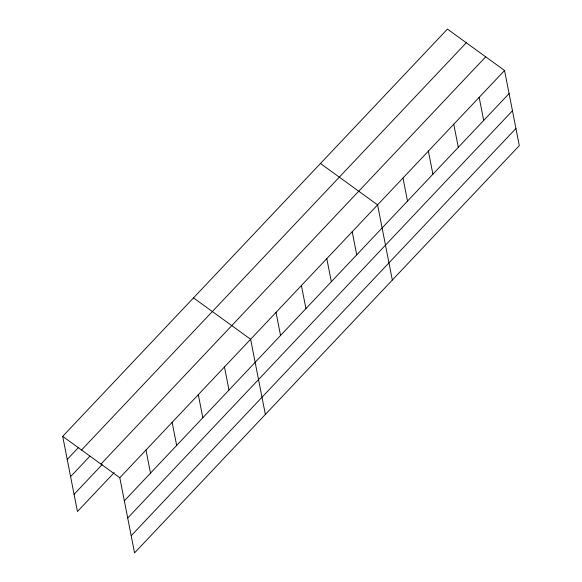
<?xml version="1.0" encoding="UTF-8"?>
<svg xmlns="http://www.w3.org/2000/svg" width="582" height="582" viewBox="0 0 582 582"><rect width="100%" height="100%" fill="white"/><g stroke="black" fill="none" stroke-linecap="round" stroke-linejoin="round"><path stroke-width="0.87" d="M62.696 436.347L447.442 29.1L504.558 70.487L519.304 145.653L134.558 552.9L119.805 477.735L62.696 436.347L77.442 511.513L114.196 472.613M67.228 459.431L78.439 447.565M81.545 450.002L466.291 42.755M70.597 476.622L89.912 456.179M100.962 464.072L485.708 56.825M74.074 494.329L102.105 464.654M119.805 477.735L504.558 70.487M124.337 500.818L509.083 93.571M127.713 518.009L512.458 110.755M131.183 535.716L515.928 128.462M320.478 163.491L377.587 204.879L392.333 280.044M193.508 297.882L250.624 339.27L265.37 414.435M479.161 97.361L483.693 120.452M453.771 124.242L458.296 147.326M428.374 151.116L432.906 174.207M402.984 177.997L407.509 201.081M352.197 231.752L356.722 254.843M326.8 258.634L331.333 281.717M301.411 285.515L305.936 308.598M276.014 312.389L280.546 335.479M224.463 366.958L228.988 390.049M198.295 394.654L202.827 417.738M172.134 422.35L176.666 445.434M145.973 450.039L150.498 473.122"/></g></svg>
